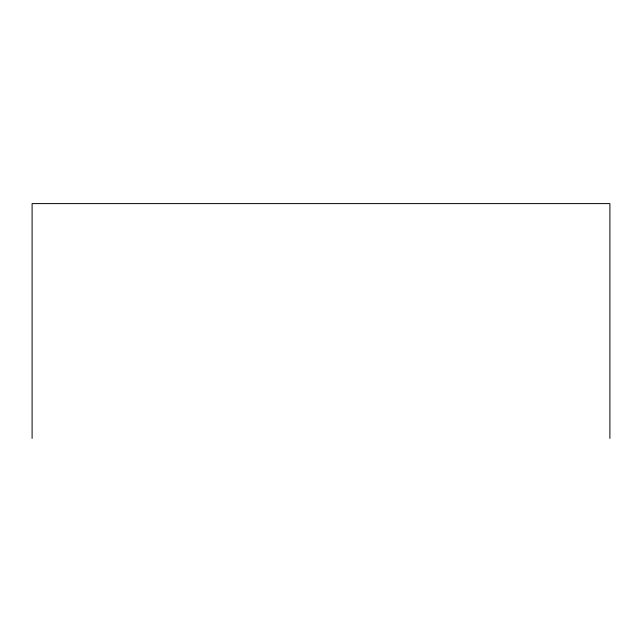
<?xml version="1.0" encoding="UTF-8"?>
<svg xmlns="http://www.w3.org/2000/svg" width="642" height="642" viewBox="0 0 642 642"><rect width="100%" height="100%" fill="white"/><g stroke="black" fill="none" stroke-linecap="round" stroke-linejoin="round"><path stroke-width="0.96" d="M609.9 438.398L609.9 203.602L32.1 203.602L32.1 438.398"/></g></svg>
